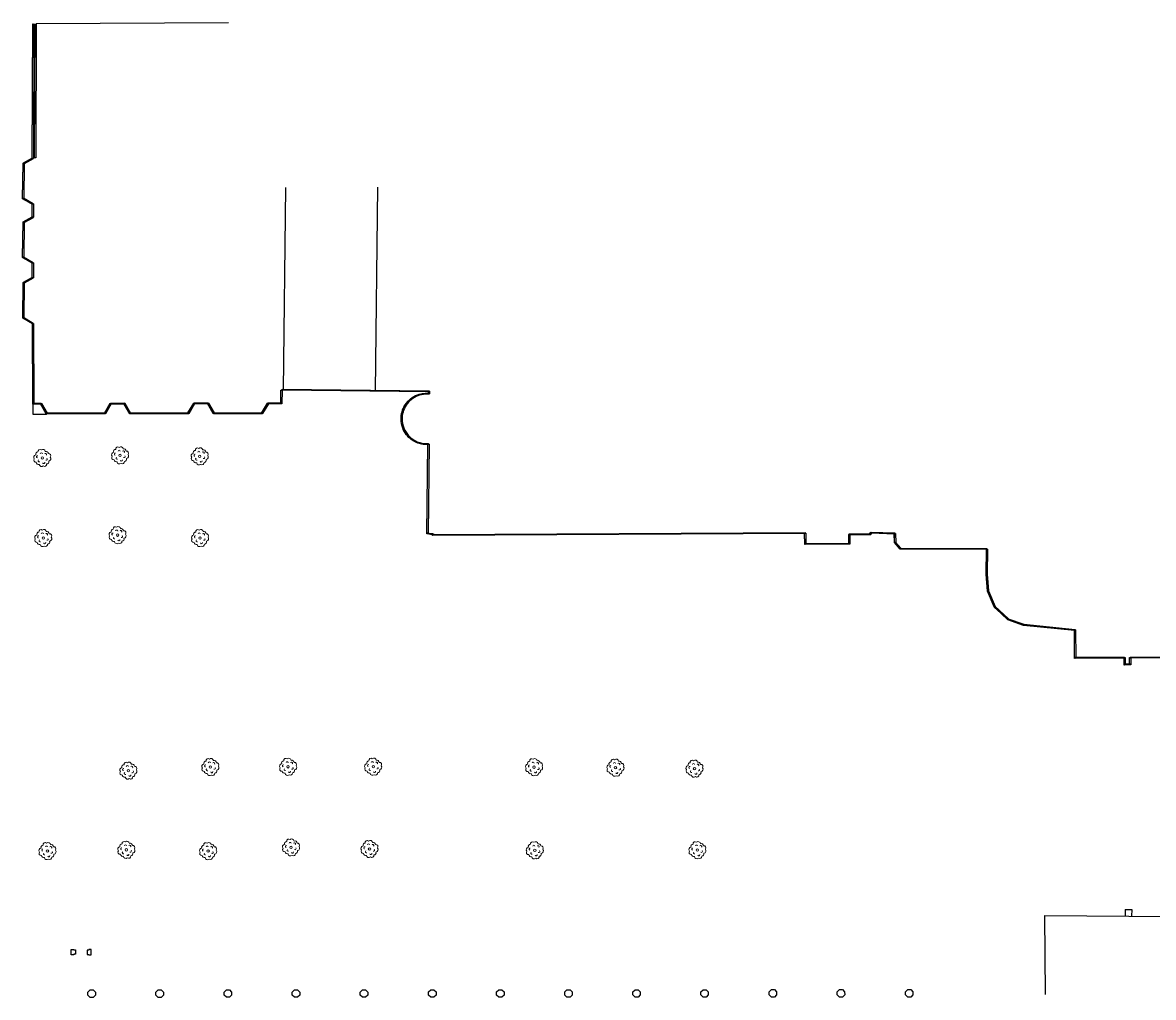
# Model space of a CAD drawing. Header units: metres. Extents: x -170671 to 7046476, y -35663801 to 566855.
# Drawn here: x 16597 to 25050, y 15926 to 23210 of the extents above; entities that cross this region are included whole.
import ezdxf

# ---------------------------------------------------------------- set-up
doc = ezdxf.new("R2010")
doc.units = ezdxf.units.M
doc.header["$LTSCALE"] = 100
doc.layers.add('0-mur', color=250, linetype='Continuous')
doc.layers.add('0-véget', color=3, linetype='Continuous')

# ---------------------------------------------------------------- blocks, each defined once
blk = doc.blocks.new('BLSYM081 - 2025')
at = {"color": 92, "linetype": 'Continuous', "lineweight": 0}
blk.add_circle((0, 0), 0.45, dxfattribs=at)
for centre, radius, start, end in [((-2.27, 0.52), 0.894, 88.4583, 215.1929), ((-1.44, 1.59), 0.825, 83.4353, 192.7267), ((-1.52, -0.18), 0.415, 90.5895, 253.7128), ((-1.17, 1.38), 0.385, 40.5494, 221.5177), ((-0.57, 2.46), 0.782, 43.6925, 183.5969), ((0.52, 2.27), 0.894, -1.5417, 125.1929), ((0.61, 1.41), 0.415, -29.4105, 133.7128), ((1.59, 1.44), 0.825, -6.5647, 102.7267), ((1.78, 0.32), 0.385, -79.4506, 101.5179), ((2.27, -0.52), 0.894, -91.5417, 35.1929), ((2.46, 0.57), 0.782, -46.3075, 93.5969), ((-2.46, -0.57), 0.782, 133.6925, 273.5969), ((-1.59, -1.44), 0.825, 173.4353, 282.7267), ((-0.52, -2.27), 0.894, 178.4583, 305.1929), ((-0.61, -1.7), 0.385, 160.5494, 341.5175), ((0.57, -2.46), 0.782, -136.3075, 3.5969), ((0.91, -1.23), 0.415, -149.4105, 13.7127), ((1.44, -1.59), 0.825, -96.5647, 12.7267)]:
    blk.add_arc(centre, radius, start, end, dxfattribs=at)

msp = doc.modelspace()

# ---------------------------------------------------------------- linework, layer by layer
at = {"layer": '0-mur', "color": 0}
for p, q in [((16672.4, 20358.152), (16672.721, 20284.573)), ((16672.721, 20284.573), (16774.544, 20284.74))]:
    msp.add_line(p, q, dxfattribs=at)
at = {"layer": '0-mur', "color": 0, "extrusion": (0, 0, -1)}
for points in [[(-18536.031, 20463.25), (-18535.81, 20359.937), (-18432.849, 20360.141), (-18388.435, 20286.393), (-18022.721, 20287.159), (-17980.528, 20360.691), (-17881.549, 20360.495), (-17838.628, 20286.846), (-17398.628, 20285.973), (-17356.428, 20359.504), (-17257.456, 20359.31), (-17214.538, 20285.612), (-16774.544, 20284.74), (-16732.345, 20358.271), (-16672.4, 20358.152), (-16669.717, 20959.353), (-16597.447, 21002.133), (-16601.737, 21269.029), (-16669.18, 21305.749), (-16669.223, 21412.512), (-16596.949, 21453.847), (-16601.248, 21720.695), (-16669.368, 21757.799), (-16669.407, 21852.262), (-16597.133, 21893.597), (-16601.424, 22160.493), (-16669.553, 22197.549), (-16673.43, 23199.592), (-16698.797, 23199.479), (-16694.923, 22200.225)], [(-24244.264, 15946.701), (-24238.018, 16537.631), (-25811.626, 16526.262), (-25817.573, 15963.355)]]:
    msp.add_lwpolyline(points, dxfattribs=at)
at = {"layer": '0-mur', "extrusion": (0, 0, -1)}
for points in [[(-16669.541, 22195.207), (-16673.417, 23195.606), (-16681.417, 23195.561), (-16677.542, 22195.161)], [(-16677.431, 23199.595), (-16694.791, 23199.526), (-16694.763, 23191.504), (-16677.403, 23191.572)], [(-16698.777, 23195.492), (-16694.923, 22200.225), (-16686.916, 22200.27), (-16690.777, 23195.538)], [(-16597.175, 21895.946), (-16601.388, 22158.146), (-16609.39, 22158.001), (-16605.177, 21895.801)], [(-16603.474, 22161.6), (-16671.624, 22198.71), (-16675.453, 22191.657), (-16607.304, 22154.547)], [(-16671.422, 21851.121), (-16599.187, 21892.414), (-16603.155, 21899.381), (-16675.389, 21858.087)], [(-16669.366, 21755.408), (-16669.407, 21854.602), (-16677.404, 21854.606), (-16677.369, 21755.413)], [(-16603.29, 21721.849), (-16671.46, 21758.914), (-16675.28, 21751.909), (-16607.119, 21714.796)], [(-16596.99, 21456.195), (-16601.203, 21718.395), (-16609.205, 21718.25), (-16604.992, 21456.05)], [(-16671.237, 21411.37), (-16599.002, 21452.664), (-16602.98, 21459.582), (-16675.214, 21418.289)], [(-16669.184, 21303.36), (-16669.232, 21414.804), (-16677.229, 21414.807), (-16677.182, 21303.363)], [(-16603.788, 21270.135), (-16671.263, 21306.912), (-16675.093, 21299.859), (-16607.608, 21263.131)], [(-16597.483, 21004.48), (-16601.692, 21266.729), (-16609.694, 21266.585), (-16605.484, 21004.336)], [(-16671.666, 20958.199), (-16599.437, 21000.987), (-16603.514, 21007.876), (-16675.742, 20965.087)]]:
    msp.add_lwpolyline(points, close=True, dxfattribs=at)
at = {"layer": '0-mur'}
msp.add_lwpolyline([(16698.8, 23202.268), (18134.989, 23209.815)], dxfattribs=at)
at = {"layer": '0-mur', "color": 0}
for points in [[(18561.065, 21978.492), (18544.029, 20463.154)], [(19249.437, 21981.16), (19232.298, 20455.395)], [(24838.88, 16581.879), (24838.526, 16533.311)], [(24838.88, 16581.879), (24887.881, 16581.506)], [(24887.881, 16581.506), (24887.528, 16532.938)]]:
    msp.add_lwpolyline(points, dxfattribs=at)
at = {"layer": '0-mur', "color": 0, "extrusion": (0, 0, -1)}
for points in [[(-16672.383, 20362.132), (-16669.712, 20961.593), (-16677.705, 20961.645), (-16680.377, 20362.184)], [(-18536.031, 20463.25), (-18535.824, 20363.923), (-18527.826, 20363.92), (-18528.034, 20463.246)], [(-19635.772, 20450.867), (-18536.031, 20463.25), (-18536.123, 20471.235), (-19635.864, 20458.852)], [(-19466.101, 20366.697), (-19475.647, 20378.113), (-19486.049, 20388.705), (-19497.231, 20398.506), (-19509.134, 20407.406), (-19521.69, 20415.34), (-19534.822, 20422.294), (-19548.456, 20428.203), (-19562.491, 20433.097), (-19576.879, 20436.817), (-19591.495, 20439.486), (-19606.28, 20440.995), (-19621.14, 20441.323), (-19635.977, 20440.551), (-19635.239, 20432.587), (-19621.018, 20433.332), (-19606.786, 20432.98), (-19592.614, 20431.544), (-19578.593, 20429.043), (-19564.809, 20425.444), (-19551.354, 20420.766), (-19538.294, 20415.071), (-19525.704, 20408.424), (-19513.672, 20400.793), (-19502.256, 20392.29), (-19491.534, 20382.929), (-19481.578, 20372.725), (-19472.419, 20361.834)], [(-19631.614, 20436.593), (-19631.822, 20454.908), (-19639.82, 20454.812), (-19639.612, 20436.497)], [(-16734.663, 20358.286), (-16676.39, 20358.152), (-16676.371, 20366.164), (-16734.66, 20366.252)], [(-16773.389, 20286.75), (-16731.19, 20360.281), (-16738.133, 20364.257), (-16780.332, 20290.725)], [(-17212.249, 20285.603), (-16776.862, 20284.755), (-16776.843, 20292.767), (-17212.23, 20293.616)], [(-17258.612, 20361.283), (-17215.699, 20287.586), (-17208.78, 20291.632), (-17251.707, 20365.282)], [(-17358.763, 20359.473), (-17255.161, 20359.3), (-17255.152, 20367.264), (-17358.744, 20367.485)], [(-17397.473, 20287.983), (-17355.274, 20361.515), (-17362.217, 20365.49), (-17404.416, 20291.959)], [(-17836.333, 20286.836), (-17400.946, 20285.988), (-17400.943, 20293.954), (-17836.323, 20294.801)], [(-17882.705, 20362.469), (-17839.783, 20288.82), (-17832.873, 20292.818), (-17875.791, 20366.516)], [(-17982.847, 20360.706), (-17879.255, 20360.485), (-17879.242, 20368.499), (-17982.828, 20368.719)], [(-18021.573, 20289.17), (-17979.374, 20362.701), (-17986.31, 20366.676), (-18028.509, 20293.144)], [(-18386.17, 20286.389), (-18025.028, 20287.171), (-18025.045, 20295.191), (-18386.187, 20294.409)], [(-18434.021, 20362.068), (-18389.603, 20288.369), (-18382.751, 20292.478), (-18427.166, 20366.226)], [(-18531.815, 20359.936), (-18430.585, 20360.137), (-18430.602, 20368.157), (-18531.826, 20367.955)], [(-19435.633, 20187.884), (-19431.564, 20201.81), (-19428.553, 20216.047), (-19426.623, 20230.45), (-19425.793, 20244.923), (-19426.052, 20259.464), (-19427.403, 20273.925), (-19429.844, 20288.254), (-19433.353, 20302.349), (-19437.916, 20316.156), (-19443.518, 20329.524), (-19450.097, 20342.489), (-19457.64, 20354.899), (-19466.101, 20366.697), (-19472.419, 20361.834), (-19464.318, 20350.507), (-19457.084, 20338.606), (-19450.774, 20326.193), (-19445.415, 20313.322), (-19441.041, 20300.1), (-19437.668, 20286.63), (-19435.337, 20272.87), (-19434.039, 20259.018), (-19433.798, 20245.077), (-19434.591, 20231.194), (-19436.432, 20217.421), (-19439.328, 20203.759), (-19443.229, 20190.397)], [(-19509.415, 20089.938), (-19501.63, 20095.603), (-19494.151, 20101.578), (-19486.964, 20107.961), (-19480.118, 20114.66), (-19473.609, 20121.725), (-19467.454, 20129.11), (-19461.68, 20136.771), (-19456.292, 20144.707), (-19451.309, 20152.924), (-19446.75, 20161.324), (-19442.601, 20170.006), (-19438.889, 20178.875), (-19435.633, 20187.884), (-19443.229, 20190.397), (-19446.348, 20181.758), (-19449.907, 20173.257), (-19453.867, 20164.986), (-19458.246, 20156.898), (-19463.027, 20149.039), (-19468.192, 20141.407), (-19473.726, 20134.047), (-19479.619, 20127.008), (-19485.857, 20120.237), (-19492.43, 20113.782), (-19499.311, 20107.688), (-19506.481, 20101.949), (-19513.936, 20096.567)], [(-19631.663, 20056.639), (-19621.748, 20056.203), (-19611.811, 20056.31), (-19601.893, 20056.919), (-19592.033, 20057.987), (-19582.229, 20059.615), (-19572.53, 20061.711), (-19562.945, 20064.328), (-19553.514, 20067.424), (-19544.254, 20071.003), (-19535.183, 20075.067), (-19526.341, 20079.575), (-19517.746, 20084.531), (-19509.415, 20089.938), (-19513.936, 20096.567), (-19521.916, 20091.388), (-19530.164, 20086.612), (-19538.641, 20082.28), (-19547.329, 20078.388), (-19556.2, 20074.981), (-19565.246, 20072.008), (-19574.427, 20069.509), (-19583.726, 20067.482), (-19593.124, 20065.923), (-19602.577, 20064.873), (-19612.087, 20064.282), (-19621.593, 20064.239), (-19631.104, 20064.644)], [(-19619.889, 19393.398), (-19627.382, 20060.714), (-19635.38, 20060.618), (-19627.888, 19393.303)], [(-19646.342, 19384.639), (-19623.073, 19389.453), (-19624.688, 19397.294), (-19647.956, 19392.48)], [(-19664.007, 19385.378), (-19647.351, 19384.542), (-19646.951, 19392.528), (-19663.607, 19393.365)], [(-19659.951, 19380.784), (-19659.803, 19389.319), (-19667.802, 19389.472), (-19667.95, 19380.937)], [(-22446.899, 19391.765), (-19663.972, 19376.857), (-19663.929, 19384.865), (-22446.856, 19399.773)], [(-22443.316, 19313.424), (-22442.881, 19395.743), (-22450.874, 19395.795), (-22451.316, 19313.477)], [(-22780.593, 19384.656), (-22780.956, 19317.011), (-22772.962, 19316.958), (-22772.6, 19384.603)], [(-22929.797, 19381.437), (-22776.618, 19380.625), (-22776.575, 19388.633), (-22929.754, 19389.445)], [(-22944.176, 19395.86), (-22932.786, 19382.83), (-22926.765, 19388.051), (-22938.145, 19401.128)], [(-23117.235, 19388.193), (-22941.022, 19394.483), (-22941.299, 19402.505), (-23117.528, 19396.168)], [(-23115.609, 19325.329), (-23113.383, 19392.054), (-23121.38, 19392.307), (-23123.606, 19325.582)], [(-22777.004, 19312.985), (-22447.358, 19309.451), (-22447.274, 19317.45), (-22776.913, 19320.984)], [(-23154.995, 19277.078), (-23116.547, 19322.877), (-23122.674, 19328.035), (-23161.132, 19282.187)], [(-23805.266, 19271.441), (-23158.038, 19275.644), (-23158.094, 19283.622), (-23805.312, 19279.467)], [(-23800.072, 19087.617), (-23801.286, 19275.476), (-23809.286, 19275.431), (-23808.067, 19087.571)], [(-23810.129, 18962.755), (-23800.085, 19087.271), (-23808.053, 19087.917), (-23818.098, 18963.401)], [(-23859.261, 18844.003), (-23810.426, 18961.52), (-23817.811, 18964.588), (-23866.646, 18847.071)], [(-23961.454, 18748.493), (-23860.231, 18842.603), (-23865.676, 18848.471), (-23966.898, 18754.36)], [(-24079.535, 18705.948), (-23962.825, 18747.672), (-23965.521, 18755.181), (-24082.237, 18713.458)], [(-24463.405, 18667.53), (-24080.495, 18705.692), (-24081.287, 18713.667), (-24464.196, 18675.506)], [(-24461.405, 18463.282), (-24459.8, 18671.491), (-24467.8, 18671.545), (-24469.411, 18463.337)], [(-24835.202, 18461.094), (-24465.43, 18459.306), (-24465.387, 18467.314), (-24835.159, 18469.102)], [(-24831.437, 18413.338), (-24831.184, 18465.071), (-24839.177, 18465.124), (-24839.431, 18413.391)], [(-24880.184, 18465.296), (-24880.438, 18413.563), (-24872.428, 18413.557), (-24872.19, 18465.243)], [(-25614.449, 18464.829), (-24876.209, 18461.265), (-24876.166, 18469.273), (-25614.412, 18472.838)], [(-24876.447, 18409.579), (-24835.455, 18409.36), (-24835.412, 18417.368), (-24876.419, 18417.54)], [(-16991.331, 16280.879), (-16991.373, 16248.224), (-16979.605, 16248.214), (-16979.614, 16244.681), (-16960.887, 16244.676), (-16960.85, 16284.353), (-16979.577, 16284.358), (-16979.579, 16280.823), (-16991.331, 16280.879)], [(-17085.676, 15942.062), (-17085.673, 15965.015), (-17101.926, 15981.306), (-17124.928, 15981.318), (-17141.197, 15965.048), (-17141.209, 15942.047), (-17124.947, 15925.804), (-17101.945, 15925.792), (-17085.676, 15942.062)], [(-17593.687, 15942.275), (-17593.684, 15965.228), (-17609.937, 15981.519), (-17632.933, 15981.53), (-17649.208, 15965.262), (-17649.22, 15942.26), (-17632.957, 15926.017), (-17609.956, 15926.005), (-17593.687, 15942.275)], [(-18103.741, 15942.448), (-18103.728, 15965.449), (-18119.981, 15981.74), (-18142.983, 15981.753), (-18159.252, 15965.483), (-18159.265, 15942.481), (-18143.002, 15926.238), (-18120.006, 15926.227), (-18103.741, 15942.448)], [(-18613.158, 15942.693), (-18613.146, 15965.695), (-18629.408, 15981.938), (-18652.41, 15981.95), (-18668.679, 15965.68), (-18668.691, 15942.678), (-18652.429, 15926.435), (-18629.427, 15926.423), (-18613.158, 15942.693)], [(-19121.286, 15942.88), (-19121.28, 15965.883), (-19137.533, 15982.174), (-19160.528, 15982.185), (-19176.804, 15965.916), (-19176.816, 15942.914), (-19160.563, 15926.623), (-19137.561, 15926.611), (-19121.286, 15942.88)], [(-19631.93, 15943.121), (-19631.918, 15966.123), (-19648.181, 15982.366), (-19671.182, 15982.378), (-19687.452, 15966.108), (-19687.464, 15943.106), (-19671.201, 15926.863), (-19648.2, 15926.851), (-19631.93, 15943.121)], [(-20140.427, 15943.332), (-20140.415, 15966.333), (-20156.677, 15982.576), (-20179.679, 15982.588), (-20195.948, 15966.319), (-20195.951, 15943.365), (-20179.698, 15927.074), (-20156.696, 15927.062), (-20140.427, 15943.332)], [(-20649.694, 15943.547), (-20649.688, 15966.55), (-20665.951, 15982.793), (-20688.946, 15982.804), (-20705.222, 15966.535), (-20705.228, 15943.532), (-20688.971, 15927.291), (-20665.97, 15927.278), (-20649.694, 15943.547)], [(-21158.771, 15943.724), (-21158.758, 15966.726), (-21175.012, 15983.017), (-21198.013, 15983.029), (-21214.282, 15966.759), (-21214.295, 15943.757), (-21198.032, 15927.514), (-21175.03, 15927.502), (-21158.771, 15943.724)], [(-21667.192, 15943.969), (-21667.186, 15966.972), (-21683.442, 15983.214), (-21706.444, 15983.226), (-21722.71, 15967.005), (-21722.716, 15944.003), (-21706.463, 15927.712), (-21683.467, 15927.701), (-21667.192, 15943.969)], [(-22178.047, 15944.153), (-22178.035, 15967.155), (-22194.288, 15983.446), (-22217.289, 15983.458), (-22233.559, 15967.188), (-22233.571, 15944.186), (-22217.308, 15927.943), (-22194.307, 15927.931), (-22178.047, 15944.153)], [(-22686.633, 15944.382), (-22686.627, 15967.384), (-22702.88, 15983.675), (-22725.876, 15983.686), (-22742.151, 15967.418), (-22742.157, 15944.415), (-22725.91, 15928.125), (-22702.909, 15928.113), (-22686.633, 15944.382)], [(-23196.993, 15944.616), (-23196.987, 15967.619), (-23213.243, 15983.86), (-23236.245, 15983.872), (-23252.52, 15967.604), (-23252.526, 15944.601), (-23236.264, 15928.358), (-23213.268, 15928.347), (-23196.993, 15944.616)]]:
    msp.add_lwpolyline(points, close=True, dxfattribs=at)
at = {"layer": '0-mur', "color": 0}
msp.add_lwpolyline([(25610.447, 18464.827), (24880.201, 18461.316), (24880.454, 18409.583), (24831.448, 18409.357), (24831.21, 18461.043), (24461.434, 18459.305), (24459.824, 18667.911), (24080.006, 18705.743), (23962.055, 18747.916), (23859.591, 18843.222), (23810.182, 18962.119), (23800.074, 19087.419), (23801.26, 19271.488), (23156.184, 19275.672), (23115.655, 19323.944), (23113.511, 19388.296), (22942.927, 19394.415), (22931.6, 19381.448), (22780.62, 19380.628), (22780.978, 19313.032), (22443.337, 19309.395), (22442.897, 19391.763), (19660.022, 19376.815), (19659.873, 19385.2), (19646.835, 19384.538), (19619.85, 19390.104), (19627.331, 20056.422, -0.16341412), (19509.415, 20089.938, -0.16341412), (19435.633, 20187.884, -0.25025631), (19466.101, 20366.697, -0.25025631), (19631.659, 20440.884), (19631.772, 20450.915), (18536.031, 20463.25)], format="xyb", dxfattribs=at)
msp.add_lwpolyline([(17079.416, 16279.746), (17079.442, 16247.138), (17091.209, 16247.147), (17091.212, 16243.612), (17109.939, 16243.617), (17109.902, 16283.294), (17091.175, 16283.289), (17091.178, 16279.755), (17079.416, 16279.746)], close=True, dxfattribs=at)

# ---------------------------------------------------------------- block references
at = {"layer": '0-véget', "color": 0, "linetype": 'Continuous', "lineweight": 0, "xscale": 20.00000029806431, "yscale": 20.00000029806431, "zscale": 20.00000029806431, "rotation": 276.7797354001526}
for p in [(17325.808, 19976.016), (17920.926, 19968.428), (16743.971, 19956.679), (17306.644, 19379.962), (16751.234, 19358.135), (17923.759, 19358.244), (17387.557, 17619.837), (18000.572, 17646.893), (18581.756, 17648.772), (19217.781, 17649.303), (20420.642, 17646.108), (21028.805, 17641.823), (21619.76, 17634.698), (16782.754, 17018.874), (17372.747, 17028.288), (17983.8, 17018.753), (18603.869, 17046.172), (19190.239, 17034.547), (20425.876, 17024.902), (21641.595, 17026.168)]:
    msp.add_blockref('BLSYM081 - 2025', p, dxfattribs=at)

doc.saveas('drawing.dxf')
